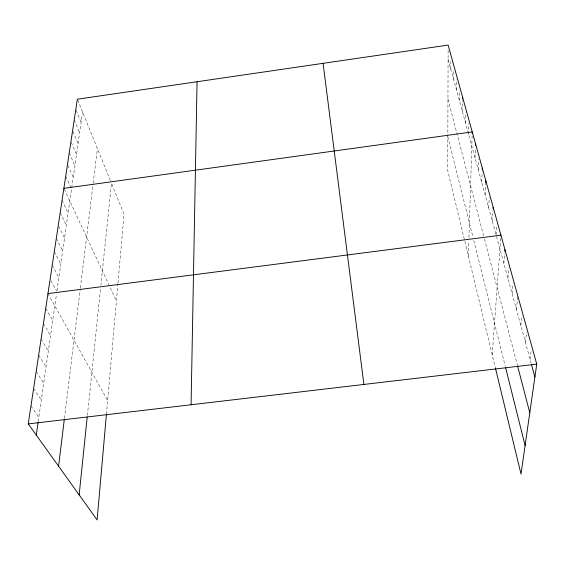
<?xml version="1.0" encoding="UTF-8"?>
<svg xmlns="http://www.w3.org/2000/svg" width="565" height="565" viewBox="0 0 565 565"><rect width="100%" height="100%" fill="white"/><g stroke="black" fill="none" stroke-linecap="round" stroke-linejoin="round"><path stroke-width="0.42" stroke-dasharray="2.83 2.12" d="M448.116 50.37L447.72 170.482L495.526 368.5M450.806 69.156L450.863 60.335M453.596 79.368L453.681 70.222M456.449 89.821L456.577 79.835M459.373 100.528L459.536 90.534M462.368 111.489L462.58 100.669M465.44 122.725L465.673 112.739M468.583 134.237L468.879 123.424M468.371 256.03L468.837 241.093M468.943 237.71L472.149 135.24M475.017 157.797L475.363 148.094M478.308 169.839L478.732 159.274M481.684 182.184L482.15 171.647M485.144 194.854L485.752 182.587M488.69 207.856L489.269 197.369M492.334 221.198L492.97 210.752M496.077 234.899L496.713 225.364M492.228 354.834L500.865 236.029M503.874 263.438L504.693 253.134M106.425 414.251L117.894 284.026M117.965 283.15L124.039 214.227L111.446 183.208L100.888 285.113M507.935 278.305L508.825 268.064M512.109 293.595L513.069 283.425M516.41 309.323L517.702 296.71M87.384 415.409L100.535 288.531M520.831 325.511L521.947 315.503M525.379 342.171L526.58 332.269M64.424 418.397L80.265 288.786M80.371 287.917L93.055 184.134M93.161 183.293L97.399 148.595M530.069 359.34L531.333 349.763M38.222 421.547L56.493 294.104M56.98 290.714L82.589 112.096M30.969 405.931L38.83 417.309M33.603 388.494L41.309 400.034M36.167 371.544L43.717 383.24M38.66 355.081L46.055 366.911M41.075 339.064L48.336 351.027M43.434 323.491L50.546 335.568M45.723 308.342L52.707 320.517M47.954 293.588L107.633 400.514M50.97 280.77L56.436 290.813M52.241 265.232L58.852 277.676M54.304 251.602L60.794 264.109M56.316 238.31L62.687 250.881M58.668 226.148L64.537 237.985M60.187 212.722L66.345 225.393M62.051 200.391L68.104 213.111M64.24 189.155L116.404 300.919M65.702 176.259L71.557 189.049M67.849 165.255L73.245 177.269M69.227 152.924L74.891 165.764M71.282 142.479L76.501 154.535M72.934 131.49L78.076 143.559M74.22 119.95L79.616 132.832M76.134 110.267L81.113 122.351M77.68 100.012L110.521 180.92M448.08 59.184L495.858 234.094M496.529 236.558L531.22 363.556M447.953 99.052L483.612 235.746M484.452 238.96L517.328 364.983M447.826 136.765L472.933 237.074M473.774 240.45L505.258 366.24"/><path stroke-width="0.85" d="M191.083 404.759L197.058 81.727M462.615 99.002L462.643 97.342M472.199 133.58L472.248 131.92L63.873 188.357M475.455 145.445L475.518 143.687M482.228 169.888L482.312 168.13M485.752 182.587L485.836 180.835M493.076 209.008L493.181 207.263M504.827 251.418L504.969 249.702M106.425 414.251L97.116 519.92L28.25 423.898L77.356 99.207L448.13 45.08L536.75 364.128L521.008 474.035L495.526 368.5M79.149 494.862L87.208 417.083M58.583 466.189L64.318 419.258M36.28 435.092L38.102 422.394M47.954 293.588L500.929 235.167M28.25 423.898L536.75 364.128M531.453 364.397L534.9 377.032M517.54 365.795L529.786 412.74M505.675 367.907L525.097 445.517M323.088 63.329L363.895 384.447"/></g></svg>
